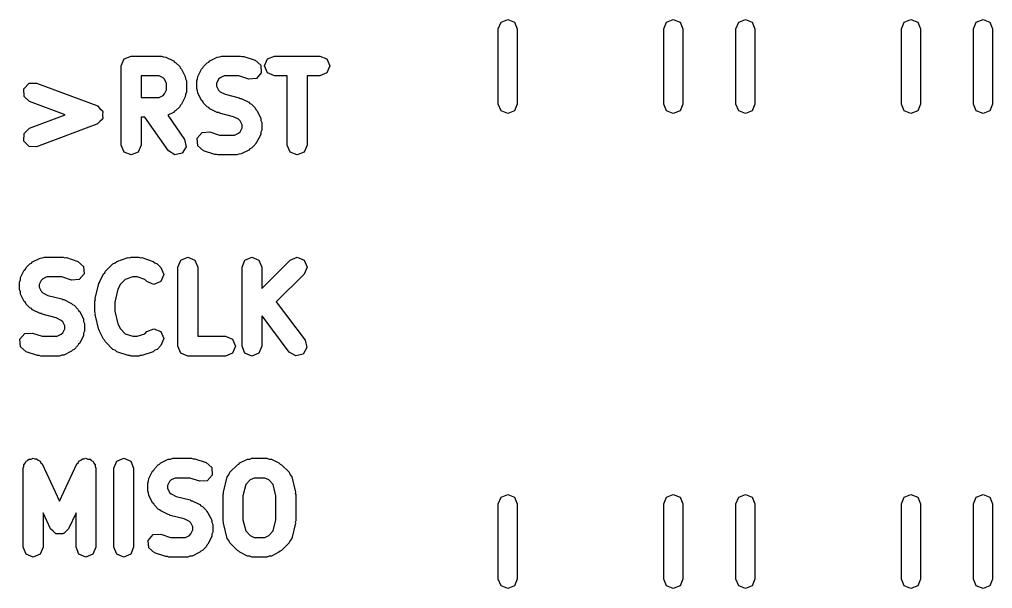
# Model space of a CAD drawing. Extents: x 83.3 to 116.7, y -116.6 to -83.3.
# Drawn here: x 88.6 to 94.74, y -101.12 to -97.53 of the extents above; entities that cross this region are included whole.
import ezdxf

# ---------------------------------------------------------------- set-up
doc = ezdxf.new("R2010")
doc.units = 0
doc.layers.add('BLACK', color=7, linetype='CONTINUOUS')

msp = doc.modelspace()

# ---------------------------------------------------------------- linework, layer by layer
at = {"layer": 'BLACK', "linetype": 'CONTINUOUS'}
for p, q in [((91.6351, -97.5453), (91.6775, -97.5277)), ((91.6775, -97.5277), (91.7199, -97.5453)), ((92.6801, -97.5453), (92.7225, -97.5277)), ((92.7225, -97.5277), (92.7649, -97.5453)), ((93.1351, -97.5453), (93.1775, -97.5277)), ((93.1775, -97.5277), (93.2199, -97.5453)), ((94.1801, -97.5453), (94.2225, -97.5277)), ((94.2225, -97.5277), (94.2649, -97.5453)), ((94.6351, -97.5453), (94.6775, -97.5277)), ((94.6775, -97.5277), (94.7199, -97.5453)), ((91.6175, -97.5877), (91.6351, -97.5453)), ((91.6175, -98.0623), (91.6175, -97.5877)), ((91.7199, -97.5453), (91.7375, -97.5877)), ((91.7375, -97.5877), (91.7375, -98.0623)), ((92.6625, -97.5877), (92.6801, -97.5453)), ((92.6625, -98.0623), (92.6625, -97.5877)), ((92.7649, -97.5453), (92.7825, -97.5877)), ((92.7825, -97.5877), (92.7825, -98.0623)), ((93.1175, -97.5877), (93.1351, -97.5453)), ((93.1175, -98.0623), (93.1175, -97.5877)), ((93.2199, -97.5453), (93.2375, -97.5877)), ((93.2375, -97.5877), (93.2375, -98.0623)), ((94.1625, -97.5877), (94.1801, -97.5453)), ((94.1625, -98.0623), (94.1625, -97.5877)), ((94.2649, -97.5453), (94.2825, -97.5877)), ((94.2825, -97.5877), (94.2825, -98.0623)), ((94.6175, -97.5877), (94.6351, -97.5453)), ((94.6175, -98.0623), (94.6175, -97.5877)), ((94.7199, -97.5453), (94.7375, -97.5877)), ((94.7375, -97.5877), (94.7375, -98.0623)), ((89.2381, -97.8212), (89.2564, -97.777)), ((89.2564, -97.777), (89.3006, -97.7587)), ((89.3006, -97.7587), (89.4911, -97.7587)), ((89.4911, -97.7587), (89.5045, -97.7643)), ((89.5045, -97.7643), (89.519, -97.7653)), ((89.519, -97.7653), (89.5666, -97.7891)), ((89.7965, -97.7891), (89.8441, -97.7653)), ((89.8441, -97.7653), (89.8586, -97.7643)), ((89.8586, -97.7643), (89.872, -97.7587)), ((89.872, -97.7587), (89.9911, -97.7587)), ((89.9911, -97.7587), (90.0006, -97.7626)), ((90.0006, -97.7626), (90.0108, -97.7619)), ((90.0108, -97.7619), (90.0823, -97.7857)), ((90.1429, -97.8212), (90.1612, -97.777)), ((90.1612, -97.777), (90.2054, -97.7587)), ((90.2054, -97.7587), (90.4911, -97.7587)), ((90.4911, -97.7587), (90.5353, -97.777)), ((90.5353, -97.777), (90.5536, -97.8212)), ((89.2381, -98.3212), (89.2381, -97.8212)), ((89.5666, -97.7891), (89.5734, -97.7969)), ((89.5734, -97.7969), (89.5829, -97.8008)), ((89.5829, -97.8008), (89.6067, -97.8246)), ((89.6067, -97.8246), (89.6106, -97.8341)), ((89.6106, -97.8341), (89.6184, -97.8409)), ((89.6184, -97.8409), (89.6422, -97.8885)), ((89.7209, -97.8885), (89.7447, -97.8409)), ((89.7447, -97.8409), (89.7525, -97.8341)), ((89.7525, -97.8341), (89.7564, -97.8246)), ((89.7564, -97.8246), (89.7802, -97.8008)), ((89.7802, -97.8008), (89.7897, -97.7969)), ((89.7897, -97.7969), (89.7965, -97.7891)), ((90.0823, -97.7857), (90.1184, -97.817)), ((90.1184, -97.817), (90.1218, -97.8648)), ((90.1612, -97.8654), (90.1429, -97.8212)), ((90.5536, -97.8212), (90.5353, -97.8654)), ((89.3631, -97.8837), (89.3631, -98.0206)), ((89.4763, -97.8837), (89.3631, -97.8837)), ((89.5017, -97.8964), (89.4763, -97.8837)), ((89.5111, -97.9058), (89.5017, -97.8964)), ((89.5238, -97.9312), (89.5111, -97.9058)), ((89.6422, -97.8885), (89.6432, -97.903)), ((89.6432, -97.903), (89.6488, -97.9164)), ((89.7143, -97.9164), (89.7199, -97.903)), ((89.7199, -97.903), (89.7209, -97.8885)), ((89.852, -97.9058), (89.8393, -97.9312)), ((89.8614, -97.8964), (89.852, -97.9058)), ((89.8868, -97.8837), (89.8614, -97.8964)), ((89.9809, -97.8837), (89.8868, -97.8837)), ((90.0427, -97.9043), (89.9809, -97.8837)), ((90.0905, -97.9009), (90.0427, -97.9043)), ((90.1218, -97.8648), (90.0905, -97.9009)), ((90.2054, -97.8837), (90.1612, -97.8654)), ((90.2857, -97.8837), (90.2054, -97.8837)), ((90.2857, -98.3212), (90.2857, -97.8837)), ((90.4911, -97.8837), (90.4107, -97.8837)), ((90.4107, -97.8837), (90.4107, -98.3212)), ((90.5353, -97.8654), (90.4911, -97.8837)), ((88.623, -97.9659), (88.6557, -97.931)), ((88.6246, -98.0137), (88.623, -97.9659)), ((88.6557, -97.931), (88.7035, -97.9293)), ((88.7035, -97.9293), (89.0844, -98.0722)), ((89.5238, -97.9731), (89.5238, -97.9312)), ((89.6488, -97.9164), (89.6488, -97.9879)), ((89.7143, -97.964), (89.7143, -97.9164)), ((89.7199, -97.9775), (89.7143, -97.964)), ((89.8393, -97.9312), (89.8393, -97.9493)), ((89.8393, -97.9493), (89.852, -97.9746)), ((88.6596, -98.0464), (88.6246, -98.0137)), ((89.3631, -98.0206), (89.4763, -98.0206)), ((89.4763, -98.0206), (89.5017, -98.0079)), ((89.5017, -98.0079), (89.5111, -97.9985)), ((89.5111, -97.9985), (89.5238, -97.9731)), ((89.6422, -98.0158), (89.6184, -98.0634)), ((89.6432, -98.0013), (89.6422, -98.0158)), ((89.6488, -97.9879), (89.6432, -98.0013)), ((89.7209, -97.992), (89.7199, -97.9775)), ((89.7447, -98.0396), (89.7209, -97.992)), ((89.852, -97.9746), (89.8614, -97.9841)), ((89.8614, -97.9841), (89.8938, -98.0003)), ((89.8938, -98.0003), (89.9824, -98.0225)), ((89.9824, -98.0225), (89.9881, -98.0267)), ((89.9881, -98.0267), (89.9952, -98.0272)), ((89.9952, -98.0272), (90.0428, -98.051)), ((88.8845, -98.1307), (88.6596, -98.0464)), ((89.0844, -98.0722), (89.0861, -98.0737)), ((89.0861, -98.0737), (89.0884, -98.0738)), ((89.0884, -98.0738), (89.1034, -98.0899)), ((89.1034, -98.0899), (89.1194, -98.1049)), ((89.6067, -98.0797), (89.5829, -98.1035)), ((89.6106, -98.0702), (89.6067, -98.0797)), ((89.6184, -98.0634), (89.6106, -98.0702)), ((89.7525, -98.0464), (89.7447, -98.0396)), ((89.7564, -98.0559), (89.7525, -98.0464)), ((89.7802, -98.0797), (89.7564, -98.0559)), ((89.7897, -98.0836), (89.7802, -98.0797)), ((89.7965, -98.0914), (89.7897, -98.0836)), ((89.8441, -98.1152), (89.7965, -98.0914)), ((90.0428, -98.051), (90.0496, -98.0588)), ((90.0496, -98.0588), (90.0591, -98.0627)), ((90.0591, -98.0627), (90.0829, -98.0865)), ((90.0829, -98.0865), (90.0868, -98.096)), ((91.6351, -98.1047), (91.6175, -98.0623)), ((91.7375, -98.0623), (91.7199, -98.1047)), ((92.6801, -98.1047), (92.6625, -98.0623)), ((92.7825, -98.0623), (92.7649, -98.1047)), ((93.1351, -98.1047), (93.1175, -98.0623)), ((93.2375, -98.0623), (93.2199, -98.1047)), ((94.1801, -98.1047), (94.1625, -98.0623)), ((94.2825, -98.0623), (94.2649, -98.1047)), ((94.6351, -98.1047), (94.6175, -98.0623)), ((94.7375, -98.0623), (94.7199, -98.1047)), ((88.6596, -98.215), (88.8845, -98.1307)), ((89.1194, -98.1049), (89.1195, -98.1071)), ((89.1195, -98.1071), (89.121, -98.1088)), ((89.121, -98.1527), (89.1195, -98.1543)), ((89.121, -98.1088), (89.1203, -98.1307)), ((89.1203, -98.1307), (89.121, -98.1527)), ((89.3871, -98.1456), (89.3631, -98.1456)), ((89.3631, -98.1456), (89.3631, -98.3212)), ((89.5351, -98.357), (89.3871, -98.1456)), ((89.5666, -98.1152), (89.5309, -98.1331)), ((89.5309, -98.1331), (89.6375, -98.2853)), ((89.5734, -98.1074), (89.5666, -98.1152)), ((89.5829, -98.1035), (89.5734, -98.1074)), ((89.8512, -98.1157), (89.8441, -98.1152)), ((89.8569, -98.1199), (89.8512, -98.1157)), ((89.9454, -98.1421), (89.8569, -98.1199)), ((89.9779, -98.1583), (89.9454, -98.1421)), ((90.0868, -98.096), (90.0946, -98.1028)), ((90.0946, -98.1028), (90.1184, -98.1504)), ((90.1184, -98.1504), (90.1194, -98.1649)), ((91.6775, -98.1223), (91.6351, -98.1047)), ((91.7199, -98.1047), (91.6775, -98.1223)), ((92.7225, -98.1223), (92.6801, -98.1047)), ((92.7649, -98.1047), (92.7225, -98.1223)), ((93.1775, -98.1223), (93.1351, -98.1047)), ((93.2199, -98.1047), (93.1775, -98.1223)), ((94.2225, -98.1223), (94.1801, -98.1047)), ((94.2649, -98.1047), (94.2225, -98.1223)), ((94.6775, -98.1223), (94.6351, -98.1047)), ((94.7199, -98.1047), (94.6775, -98.1223)), ((88.6246, -98.2477), (88.6596, -98.215)), ((89.0844, -98.1892), (88.7035, -98.3321)), ((89.0861, -98.1877), (89.0844, -98.1892)), ((89.0884, -98.1876), (89.0861, -98.1877)), ((89.1034, -98.1716), (89.0884, -98.1876)), ((89.1194, -98.1566), (89.1034, -98.1716)), ((89.1195, -98.1543), (89.1194, -98.1566)), ((89.9873, -98.1677), (89.9779, -98.1583)), ((90, -98.1931), (89.9873, -98.1677)), ((89.9873, -98.2365), (90, -98.2112)), ((90, -98.2112), (90, -98.1931)), ((90.1194, -98.1649), (90.125, -98.1783)), ((90.125, -98.1783), (90.125, -98.226)), ((88.623, -98.2955), (88.6246, -98.2477)), ((89.7175, -98.2776), (89.7488, -98.2415)), ((89.7488, -98.2415), (89.7965, -98.2381)), ((89.7965, -98.2381), (89.8584, -98.2587)), ((89.8584, -98.2587), (89.9525, -98.2587)), ((89.9525, -98.2587), (89.9779, -98.246)), ((89.9779, -98.246), (89.9873, -98.2365)), ((90.1184, -98.2539), (90.0946, -98.3015)), ((90.1194, -98.2394), (90.1184, -98.2539)), ((90.125, -98.226), (90.1194, -98.2394)), ((88.6557, -98.3305), (88.623, -98.2955)), ((88.7035, -98.3321), (88.6557, -98.3305)), ((89.2564, -98.3654), (89.2381, -98.3212)), ((89.3631, -98.3212), (89.3448, -98.3654)), ((89.6479, -98.3321), (89.6221, -98.3724)), ((89.6375, -98.2853), (89.6479, -98.3321)), ((89.7209, -98.3253), (89.7175, -98.2776)), ((89.757, -98.3567), (89.7209, -98.3253)), ((90.0829, -98.3178), (90.0591, -98.3416)), ((90.0868, -98.3083), (90.0829, -98.3178)), ((90.0946, -98.3015), (90.0868, -98.3083)), ((90.304, -98.3654), (90.2857, -98.3212)), ((90.4107, -98.3212), (90.3924, -98.3654)), ((89.3006, -98.3837), (89.2564, -98.3654)), ((89.3448, -98.3654), (89.3006, -98.3837)), ((89.5754, -98.3827), (89.5351, -98.357)), ((89.6221, -98.3724), (89.5754, -98.3827)), ((89.8284, -98.3805), (89.757, -98.3567)), ((89.8387, -98.3798), (89.8284, -98.3805)), ((89.8482, -98.3837), (89.8387, -98.3798)), ((89.9673, -98.3837), (89.8482, -98.3837)), ((89.9807, -98.3781), (89.9673, -98.3837)), ((89.9952, -98.3771), (89.9807, -98.3781)), ((90.0428, -98.3533), (89.9952, -98.3771)), ((90.0496, -98.3455), (90.0428, -98.3533)), ((90.0591, -98.3416), (90.0496, -98.3455)), ((90.3482, -98.3837), (90.304, -98.3654)), ((90.3924, -98.3654), (90.3482, -98.3837)), ((88.6374, -99.0946), (88.6612, -99.0708)), ((88.6612, -99.0708), (88.6707, -99.0669)), ((88.6707, -99.0669), (88.6774, -99.0591)), ((88.6774, -99.0591), (88.725, -99.0353)), ((88.725, -99.0353), (88.7395, -99.0343)), ((88.7395, -99.0343), (88.753, -99.0287)), ((88.753, -99.0287), (88.872, -99.0287)), ((88.872, -99.0287), (88.8815, -99.0326)), ((88.8815, -99.0326), (88.8918, -99.0319)), ((88.8918, -99.0319), (88.9632, -99.0557)), ((88.9632, -99.0557), (88.9994, -99.087)), ((89.1374, -99.1184), (89.185, -99.0708)), ((89.185, -99.0708), (89.1984, -99.0652)), ((89.1984, -99.0652), (89.2094, -99.0557)), ((89.2094, -99.0557), (89.2808, -99.0319)), ((89.2808, -99.0319), (89.2911, -99.0326)), ((89.2911, -99.0326), (89.3006, -99.0287)), ((89.3006, -99.0287), (89.3482, -99.0287)), ((89.3482, -99.0287), (89.3577, -99.0326)), ((89.3577, -99.0326), (89.368, -99.0319)), ((89.368, -99.0319), (89.4394, -99.0557)), ((89.4394, -99.0557), (89.4504, -99.0652)), ((89.4504, -99.0652), (89.4638, -99.0708)), ((89.4638, -99.0708), (89.4876, -99.0946)), ((89.5952, -99.0912), (89.6135, -99.047)), ((89.6135, -99.047), (89.6577, -99.0287)), ((89.6577, -99.0287), (89.7019, -99.047)), ((89.7019, -99.047), (89.7202, -99.0912)), ((90, -99.0912), (90.0183, -99.047)), ((90.0183, -99.047), (90.0625, -99.0287)), ((90.0625, -99.0287), (90.1067, -99.047)), ((90.1067, -99.047), (90.125, -99.0912)), ((90.125, -99.226), (90.304, -99.047)), ((90.304, -99.047), (90.3482, -99.0287)), ((90.3482, -99.0287), (90.3924, -99.047)), ((90.3924, -99.047), (90.4107, -99.0912)), ((88.6018, -99.1585), (88.6256, -99.1109)), ((88.6256, -99.1109), (88.6334, -99.1041)), ((88.6334, -99.1041), (88.6374, -99.0946)), ((89.0027, -99.1348), (88.9714, -99.1709)), ((88.9994, -99.087), (89.0027, -99.1348)), ((89.1018, -99.1823), (89.1256, -99.1347)), ((89.1256, -99.1347), (89.1334, -99.1279)), ((89.1334, -99.1279), (89.1374, -99.1184)), ((89.4876, -99.0946), (89.506, -99.1388)), ((89.5952, -99.5912), (89.5952, -99.0912)), ((89.7202, -99.0912), (89.7202, -99.5287)), ((90, -99.5912), (90, -99.0912)), ((90.125, -99.0912), (90.125, -99.226)), ((90.3924, -99.1354), (90.2165, -99.3113)), ((90.4107, -99.0912), (90.3924, -99.1354)), ((88.5952, -99.1864), (88.6008, -99.173)), ((88.5952, -99.234), (88.5952, -99.1864)), ((88.6008, -99.173), (88.6018, -99.1585)), ((88.7329, -99.1758), (88.7202, -99.2012)), ((88.7424, -99.1664), (88.7329, -99.1758)), ((88.7677, -99.1537), (88.7424, -99.1664)), ((88.8619, -99.1537), (88.7677, -99.1537)), ((88.9237, -99.1743), (88.8619, -99.1537)), ((88.9714, -99.1709), (88.9237, -99.1743)), ((89.0733, -99.2903), (89.0971, -99.1951)), ((89.0971, -99.1951), (89.1013, -99.1894)), ((89.1013, -99.1894), (89.1018, -99.1823)), ((89.2629, -99.1696), (89.2329, -99.1996)), ((89.3107, -99.1537), (89.2629, -99.1696)), ((89.3381, -99.1537), (89.3107, -99.1537)), ((89.3859, -99.1696), (89.3381, -99.1537)), ((89.3993, -99.183), (89.3859, -99.1696)), ((89.4435, -99.2013), (89.3993, -99.183)), ((89.4876, -99.183), (89.4435, -99.2013)), ((89.506, -99.1388), (89.4876, -99.183)), ((88.6008, -99.2475), (88.5952, -99.234)), ((88.6018, -99.262), (88.6008, -99.2475)), ((88.7202, -99.2012), (88.7202, -99.2193)), ((88.7202, -99.2193), (88.7329, -99.2446)), ((88.7329, -99.2446), (88.7424, -99.2541)), ((88.7424, -99.2541), (88.7748, -99.2703)), ((89.2167, -99.2321), (89.1964, -99.3132)), ((89.2329, -99.1996), (89.2167, -99.2321)), ((88.6256, -99.3096), (88.6018, -99.262)), ((88.6334, -99.3164), (88.6256, -99.3096)), ((88.6374, -99.3259), (88.6334, -99.3164)), ((88.7748, -99.2703), (88.8634, -99.2925)), ((88.8634, -99.2925), (88.8691, -99.2967)), ((88.8691, -99.2967), (88.8762, -99.2972)), ((88.8762, -99.2972), (88.9238, -99.321)), ((89.0714, -99.3055), (89.0745, -99.2982)), ((89.0714, -99.3769), (89.0714, -99.3055)), ((89.0745, -99.2982), (89.0733, -99.2903)), ((89.1964, -99.3132), (89.1964, -99.3692)), ((90.2165, -99.3113), (90.3982, -99.5537)), ((88.6612, -99.3497), (88.6374, -99.3259)), ((88.6707, -99.3536), (88.6612, -99.3497)), ((88.6774, -99.3614), (88.6707, -99.3536)), ((88.725, -99.3852), (88.6774, -99.3614)), ((88.9238, -99.321), (88.9305, -99.3288)), ((88.9305, -99.3288), (88.94, -99.3327)), ((88.94, -99.3327), (88.9638, -99.3565)), ((88.9638, -99.3565), (88.9678, -99.366)), ((88.9678, -99.366), (88.9755, -99.3728)), ((88.9755, -99.3728), (88.9994, -99.4204)), ((89.0745, -99.3842), (89.0714, -99.3769)), ((89.1964, -99.3692), (89.2167, -99.4503)), ((88.7321, -99.3857), (88.725, -99.3852)), ((88.7378, -99.3899), (88.7321, -99.3857)), ((88.8264, -99.4121), (88.7378, -99.3899)), ((88.8588, -99.4283), (88.8264, -99.4121)), ((88.8683, -99.4377), (88.8588, -99.4283)), ((88.881, -99.4631), (88.8683, -99.4377)), ((88.9994, -99.4204), (89.0004, -99.4349)), ((89.0004, -99.4349), (89.006, -99.4483)), ((89.0733, -99.3921), (89.0745, -99.3842)), ((89.0971, -99.4873), (89.0733, -99.3921)), ((90.1272, -99.4006), (90.125, -99.4028)), ((90.125, -99.4028), (90.125, -99.5912)), ((90.2982, -99.6287), (90.1272, -99.4006)), ((88.8683, -99.5065), (88.881, -99.4812)), ((88.881, -99.4812), (88.881, -99.4631)), ((89.006, -99.496), (89.0004, -99.5094)), ((89.006, -99.4483), (89.006, -99.496)), ((89.1013, -99.493), (89.0971, -99.4873)), ((89.1018, -99.5001), (89.1013, -99.493)), ((89.1256, -99.5477), (89.1018, -99.5001)), ((89.2167, -99.4503), (89.2329, -99.4827)), ((89.2329, -99.4827), (89.2629, -99.5128)), ((89.3859, -99.5128), (89.3993, -99.4994)), ((89.3993, -99.4994), (89.4435, -99.4811)), ((89.4435, -99.4811), (89.4876, -99.4994)), ((89.4876, -99.4994), (89.506, -99.5436)), ((88.5984, -99.5476), (88.6298, -99.5115)), ((88.6018, -99.5953), (88.5984, -99.5476)), ((88.6298, -99.5115), (88.6775, -99.5081)), ((88.6775, -99.5081), (88.7393, -99.5287)), ((88.7393, -99.5287), (88.8335, -99.5287)), ((88.8335, -99.5287), (88.8588, -99.516)), ((88.8588, -99.516), (88.8683, -99.5065)), ((88.9994, -99.5239), (88.9755, -99.5715)), ((89.0004, -99.5094), (88.9994, -99.5239)), ((89.1334, -99.5545), (89.1256, -99.5477)), ((89.1374, -99.564), (89.1334, -99.5545)), ((89.185, -99.6116), (89.1374, -99.564)), ((89.2629, -99.5128), (89.3107, -99.5287)), ((89.3107, -99.5287), (89.3381, -99.5287)), ((89.3381, -99.5287), (89.3859, -99.5128)), ((89.506, -99.5436), (89.4876, -99.5878)), ((89.7202, -99.5287), (89.8958, -99.5287)), ((89.8958, -99.5287), (89.94, -99.547)), ((89.94, -99.547), (89.9583, -99.5912)), ((90.3982, -99.5537), (90.4101, -99.6)), ((88.638, -99.6267), (88.6018, -99.5953)), ((88.7094, -99.6505), (88.638, -99.6267)), ((88.9238, -99.6233), (88.8762, -99.6471)), ((88.9305, -99.6155), (88.9238, -99.6233)), ((88.94, -99.6116), (88.9305, -99.6155)), ((88.9638, -99.5878), (88.94, -99.6116)), ((88.9678, -99.5783), (88.9638, -99.5878)), ((88.9755, -99.5715), (88.9678, -99.5783)), ((89.1984, -99.6171), (89.185, -99.6116)), ((89.2094, -99.6267), (89.1984, -99.6171)), ((89.2808, -99.6505), (89.2094, -99.6267)), ((89.4394, -99.6267), (89.368, -99.6505)), ((89.4504, -99.6171), (89.4394, -99.6267)), ((89.4638, -99.6116), (89.4504, -99.6171)), ((89.4876, -99.5878), (89.4638, -99.6116)), ((89.6135, -99.6354), (89.5952, -99.5912)), ((89.9583, -99.5912), (89.94, -99.6354)), ((90.0183, -99.6354), (90, -99.5912)), ((90.125, -99.5912), (90.1067, -99.6354)), ((90.4101, -99.6), (90.3857, -99.6412)), ((88.7197, -99.6498), (88.7094, -99.6505)), ((88.7292, -99.6537), (88.7197, -99.6498)), ((88.8482, -99.6537), (88.7292, -99.6537)), ((88.8617, -99.6481), (88.8482, -99.6537)), ((88.8762, -99.6471), (88.8617, -99.6481)), ((89.2911, -99.6498), (89.2808, -99.6505)), ((89.3006, -99.6537), (89.2911, -99.6498)), ((89.3482, -99.6537), (89.3006, -99.6537)), ((89.3577, -99.6498), (89.3482, -99.6537)), ((89.368, -99.6505), (89.3577, -99.6498)), ((89.6577, -99.6537), (89.6135, -99.6354)), ((89.8958, -99.6537), (89.6577, -99.6537)), ((89.94, -99.6354), (89.8958, -99.6537)), ((90.0625, -99.6537), (90.0183, -99.6354)), ((90.1067, -99.6354), (90.0625, -99.6537)), ((90.3394, -99.6531), (90.2982, -99.6287)), ((90.3857, -99.6412), (90.3394, -99.6531)), ((88.6688, -100.304), (88.6815, -100.299)), ((88.6815, -100.299), (88.6918, -100.303)), ((88.6918, -100.303), (88.7029, -100.302)), ((88.7029, -100.302), (88.713, -100.312)), ((88.9834, -100.312), (88.9935, -100.302)), ((88.9935, -100.302), (89.0046, -100.303)), ((89.0046, -100.303), (89.0149, -100.299)), ((89.0149, -100.299), (89.0276, -100.304)), ((89.2088, -100.317), (89.253, -100.299)), ((89.253, -100.299), (89.2972, -100.317)), ((89.5491, -100.304), (89.5625, -100.299)), ((89.5625, -100.299), (89.6815, -100.299)), ((89.6815, -100.299), (89.691, -100.303)), ((89.691, -100.303), (89.7013, -100.302)), ((89.7013, -100.302), (89.7727, -100.326)), ((90.0491, -100.304), (90.0625, -100.299)), ((90.0625, -100.299), (90.1577, -100.299)), ((90.1577, -100.299), (90.1712, -100.304)), ((88.619, -100.361), (88.6233, -100.351)), ((88.619, -100.861), (88.619, -100.361)), ((88.6228, -100.34), (88.6321, -100.33)), ((88.6233, -100.351), (88.6228, -100.34)), ((88.6321, -100.33), (88.6374, -100.317)), ((88.6374, -100.317), (88.6476, -100.313)), ((88.6476, -100.313), (88.6551, -100.305)), ((88.6551, -100.305), (88.6688, -100.304)), ((88.713, -100.312), (88.7257, -100.317)), ((88.7257, -100.317), (88.73, -100.327)), ((88.73, -100.327), (88.7382, -100.335)), ((88.7382, -100.335), (88.8482, -100.571)), ((88.8482, -100.571), (88.9582, -100.335)), ((88.9582, -100.335), (88.9664, -100.327)), ((88.9664, -100.327), (88.9707, -100.317)), ((88.9707, -100.317), (88.9834, -100.312)), ((89.0276, -100.304), (89.0413, -100.305)), ((89.0413, -100.305), (89.0488, -100.313)), ((89.0488, -100.313), (89.0591, -100.317)), ((89.0591, -100.317), (89.0643, -100.33)), ((89.0643, -100.33), (89.0736, -100.34)), ((89.0736, -100.34), (89.0731, -100.351)), ((89.0731, -100.351), (89.0774, -100.361)), ((89.0774, -100.361), (89.0774, -100.861)), ((89.1905, -100.361), (89.2088, -100.317)), ((89.1905, -100.861), (89.1905, -100.361)), ((89.2972, -100.317), (89.3155, -100.361)), ((89.3155, -100.361), (89.3155, -100.861)), ((89.4429, -100.374), (89.4469, -100.365)), ((89.4469, -100.365), (89.4707, -100.341)), ((89.4707, -100.341), (89.4802, -100.337)), ((89.4802, -100.337), (89.4869, -100.329)), ((89.4869, -100.329), (89.5345, -100.305)), ((89.5345, -100.305), (89.5491, -100.304)), ((89.7727, -100.326), (89.8089, -100.357)), ((89.8089, -100.357), (89.8123, -100.405)), ((89.9231, -100.388), (89.9707, -100.341)), ((89.9707, -100.341), (89.9802, -100.337)), ((89.9802, -100.337), (89.9869, -100.329)), ((89.9869, -100.329), (90.0345, -100.305)), ((90.0345, -100.305), (90.0491, -100.304)), ((90.1712, -100.304), (90.1857, -100.305)), ((90.1857, -100.305), (90.2333, -100.329)), ((90.2333, -100.329), (90.24, -100.337)), ((90.24, -100.337), (90.2496, -100.341)), ((90.2496, -100.341), (90.2972, -100.388)), ((89.4114, -100.428), (89.4352, -100.381)), ((89.4352, -100.381), (89.4429, -100.374)), ((89.5773, -100.424), (89.5519, -100.436)), ((89.6714, -100.424), (89.5773, -100.424)), ((89.7332, -100.444), (89.6714, -100.424)), ((89.8123, -100.405), (89.7809, -100.441)), ((89.8828, -100.513), (89.9066, -100.417)), ((89.9066, -100.417), (89.9166, -100.404)), ((89.9166, -100.404), (89.9231, -100.388)), ((90.0773, -100.424), (90.0519, -100.436)), ((90.143, -100.424), (90.0773, -100.424)), ((90.1683, -100.436), (90.143, -100.424)), ((90.2972, -100.388), (90.3036, -100.404)), ((90.3036, -100.404), (90.3136, -100.417)), ((90.3136, -100.417), (90.3374, -100.513)), ((89.4048, -100.456), (89.4103, -100.443)), ((89.4048, -100.504), (89.4048, -100.456)), ((89.4103, -100.443), (89.4114, -100.428)), ((89.5424, -100.446), (89.5298, -100.471)), ((89.5298, -100.471), (89.5298, -100.489)), ((89.5519, -100.436), (89.5424, -100.446)), ((89.7809, -100.441), (89.7332, -100.444)), ((90.0237, -100.465), (90.006, -100.536)), ((90.0519, -100.436), (90.0237, -100.465)), ((90.1965, -100.465), (90.1683, -100.436)), ((90.2143, -100.536), (90.1965, -100.465)), ((89.4103, -100.517), (89.4048, -100.504)), ((89.4114, -100.532), (89.4103, -100.517)), ((89.4352, -100.58), (89.4114, -100.532)), ((89.5298, -100.489), (89.5424, -100.515)), ((89.5424, -100.515), (89.5519, -100.524)), ((89.5519, -100.524), (89.5843, -100.54)), ((89.5843, -100.54), (89.6729, -100.562)), ((89.881, -100.528), (89.884, -100.521)), ((89.881, -100.695), (89.881, -100.528)), ((89.884, -100.521), (89.8828, -100.513)), ((90.006, -100.536), (90.006, -100.687)), ((90.2143, -100.687), (90.2143, -100.536)), ((90.3374, -100.513), (90.3363, -100.521)), ((90.3363, -100.521), (90.3393, -100.528)), ((90.3393, -100.528), (90.3393, -100.695)), ((91.6175, -100.588), (91.6351, -100.545)), ((91.6351, -100.545), (91.6775, -100.528)), ((91.6775, -100.528), (91.7199, -100.545)), ((91.7199, -100.545), (91.7375, -100.588)), ((92.6625, -100.588), (92.6801, -100.545)), ((92.6801, -100.545), (92.7225, -100.528)), ((92.7225, -100.528), (92.7649, -100.545)), ((92.7649, -100.545), (92.7825, -100.588)), ((93.1175, -100.588), (93.1351, -100.545)), ((93.1351, -100.545), (93.1775, -100.528)), ((93.1775, -100.528), (93.2199, -100.545)), ((93.2199, -100.545), (93.2375, -100.588)), ((94.1625, -100.588), (94.1801, -100.545)), ((94.1801, -100.545), (94.2225, -100.528)), ((94.2225, -100.528), (94.2649, -100.545)), ((94.2649, -100.545), (94.2825, -100.588)), ((94.6175, -100.588), (94.6351, -100.545)), ((94.6351, -100.545), (94.6775, -100.528)), ((94.6775, -100.528), (94.7199, -100.545)), ((94.7199, -100.545), (94.7375, -100.588)), ((89.4429, -100.586), (89.4352, -100.58)), ((89.4469, -100.596), (89.4429, -100.586)), ((89.4707, -100.62), (89.4469, -100.596)), ((89.6729, -100.562), (89.6786, -100.567)), ((89.6786, -100.567), (89.6857, -100.567)), ((89.6857, -100.567), (89.7333, -100.591)), ((89.7333, -100.591), (89.74, -100.599)), ((89.74, -100.599), (89.7496, -100.603)), ((89.7496, -100.603), (89.7734, -100.627)), ((91.6175, -101.062), (91.6175, -100.588)), ((91.7375, -100.588), (91.7375, -101.062)), ((92.6625, -101.062), (92.6625, -100.588)), ((92.7825, -100.588), (92.7825, -101.062)), ((93.1175, -101.062), (93.1175, -100.588)), ((93.2375, -100.588), (93.2375, -101.062)), ((94.1625, -101.062), (94.1625, -100.588)), ((94.2825, -100.588), (94.2825, -101.062)), ((94.6175, -101.062), (94.6175, -100.588)), ((94.7375, -100.588), (94.7375, -101.062)), ((88.7916, -100.745), (88.744, -100.643)), ((88.744, -100.643), (88.744, -100.861)), ((88.9524, -100.643), (88.9048, -100.745)), ((88.9524, -100.861), (88.9524, -100.643)), ((89.4802, -100.624), (89.4707, -100.62)), ((89.4869, -100.631), (89.4802, -100.624)), ((89.5345, -100.655), (89.4869, -100.631)), ((89.5416, -100.656), (89.5345, -100.655)), ((89.5473, -100.66), (89.5416, -100.656)), ((89.6359, -100.682), (89.5473, -100.66)), ((89.7734, -100.627), (89.7773, -100.636)), ((89.7773, -100.636), (89.7851, -100.643)), ((89.7851, -100.643), (89.8089, -100.69)), ((89.6683, -100.698), (89.6359, -100.682)), ((89.6778, -100.708), (89.6683, -100.698)), ((89.6905, -100.733), (89.6778, -100.708)), ((89.6905, -100.751), (89.6905, -100.733)), ((89.8089, -100.69), (89.8099, -100.705)), ((89.8099, -100.705), (89.8155, -100.718)), ((89.8155, -100.718), (89.8155, -100.766)), ((89.884, -100.702), (89.881, -100.695)), ((89.8828, -100.71), (89.884, -100.702)), ((89.9066, -100.805), (89.8828, -100.71)), ((90.006, -100.687), (90.0237, -100.758)), ((90.1965, -100.758), (90.2143, -100.687)), ((90.3374, -100.71), (90.3136, -100.805)), ((90.3393, -100.695), (90.3363, -100.702)), ((90.3363, -100.702), (90.3374, -100.71)), ((88.8073, -100.759), (88.7916, -100.745)), ((88.8218, -100.775), (88.8073, -100.759)), ((88.8247, -100.775), (88.8218, -100.775)), ((88.8269, -100.777), (88.8247, -100.775)), ((88.8482, -100.776), (88.8269, -100.777)), ((88.8696, -100.777), (88.8482, -100.776)), ((88.8717, -100.775), (88.8696, -100.777)), ((88.8746, -100.775), (88.8717, -100.775)), ((88.8891, -100.759), (88.8746, -100.775)), ((88.9048, -100.745), (88.8891, -100.759)), ((89.408, -100.818), (89.4393, -100.781)), ((89.4393, -100.781), (89.487, -100.778)), ((89.487, -100.778), (89.5488, -100.799)), ((89.643, -100.799), (89.6683, -100.786)), ((89.6683, -100.786), (89.6778, -100.777)), ((89.6778, -100.777), (89.6905, -100.751)), ((89.8089, -100.794), (89.7851, -100.842)), ((89.8099, -100.779), (89.8089, -100.794)), ((89.8155, -100.766), (89.8099, -100.779)), ((90.0237, -100.758), (90.0519, -100.786)), ((90.0519, -100.786), (90.0773, -100.799)), ((90.143, -100.799), (90.1683, -100.786)), ((90.1683, -100.786), (90.1965, -100.758)), ((89.4114, -100.865), (89.408, -100.818)), ((89.5488, -100.799), (89.643, -100.799)), ((89.7773, -100.848), (89.7734, -100.858)), ((89.7851, -100.842), (89.7773, -100.848)), ((89.9166, -100.818), (89.9066, -100.805)), ((89.9231, -100.834), (89.9166, -100.818)), ((89.9707, -100.882), (89.9231, -100.834)), ((90.0773, -100.799), (90.143, -100.799)), ((90.2972, -100.834), (90.2496, -100.882)), ((90.3036, -100.818), (90.2972, -100.834)), ((90.3136, -100.805), (90.3036, -100.818)), ((88.6374, -100.905), (88.619, -100.861)), ((88.6815, -100.924), (88.6374, -100.905)), ((88.7257, -100.905), (88.6815, -100.924)), ((88.744, -100.861), (88.7257, -100.905)), ((88.9707, -100.905), (88.9524, -100.861)), ((89.0149, -100.924), (88.9707, -100.905)), ((89.0591, -100.905), (89.0149, -100.924)), ((89.0774, -100.861), (89.0591, -100.905)), ((89.2088, -100.905), (89.1905, -100.861)), ((89.253, -100.924), (89.2088, -100.905)), ((89.2972, -100.905), (89.253, -100.924)), ((89.3155, -100.861), (89.2972, -100.905)), ((89.4475, -100.897), (89.4114, -100.865)), ((89.5189, -100.92), (89.4475, -100.897)), ((89.6857, -100.917), (89.6712, -100.918)), ((89.7333, -100.893), (89.6857, -100.917)), ((89.74, -100.886), (89.7333, -100.893)), ((89.7496, -100.882), (89.74, -100.886)), ((89.7734, -100.858), (89.7496, -100.882)), ((89.9802, -100.886), (89.9707, -100.882)), ((89.9869, -100.893), (89.9802, -100.886)), ((90.0345, -100.917), (89.9869, -100.893)), ((90.0491, -100.918), (90.0345, -100.917)), ((90.1857, -100.917), (90.1712, -100.918)), ((90.2333, -100.893), (90.1857, -100.917)), ((90.24, -100.886), (90.2333, -100.893)), ((90.2496, -100.882), (90.24, -100.886)), ((89.5292, -100.92), (89.5189, -100.92)), ((89.5387, -100.924), (89.5292, -100.92)), ((89.6577, -100.924), (89.5387, -100.924)), ((89.6712, -100.918), (89.6577, -100.924)), ((90.0625, -100.924), (90.0491, -100.918)), ((90.1577, -100.924), (90.0625, -100.924)), ((90.1712, -100.918), (90.1577, -100.924)), ((91.6351, -101.105), (91.6175, -101.062)), ((91.7375, -101.062), (91.7199, -101.105)), ((92.6801, -101.105), (92.6625, -101.062)), ((92.7825, -101.062), (92.7649, -101.105)), ((93.1351, -101.105), (93.1175, -101.062)), ((93.2375, -101.062), (93.2199, -101.105)), ((94.1801, -101.105), (94.1625, -101.062)), ((94.2825, -101.062), (94.2649, -101.105)), ((94.6351, -101.105), (94.6175, -101.062)), ((94.7375, -101.062), (94.7199, -101.105)), ((91.6775, -101.122), (91.6351, -101.105)), ((91.7199, -101.105), (91.6775, -101.122)), ((92.7225, -101.122), (92.6801, -101.105)), ((92.7649, -101.105), (92.7225, -101.122)), ((93.1775, -101.122), (93.1351, -101.105)), ((93.2199, -101.105), (93.1775, -101.122)), ((94.2225, -101.122), (94.1801, -101.105)), ((94.2649, -101.105), (94.2225, -101.122)), ((94.6775, -101.122), (94.6351, -101.105)), ((94.7199, -101.105), (94.6775, -101.122))]:
    msp.add_line(p, q, dxfattribs=at)

doc.saveas('drawing.dxf')
